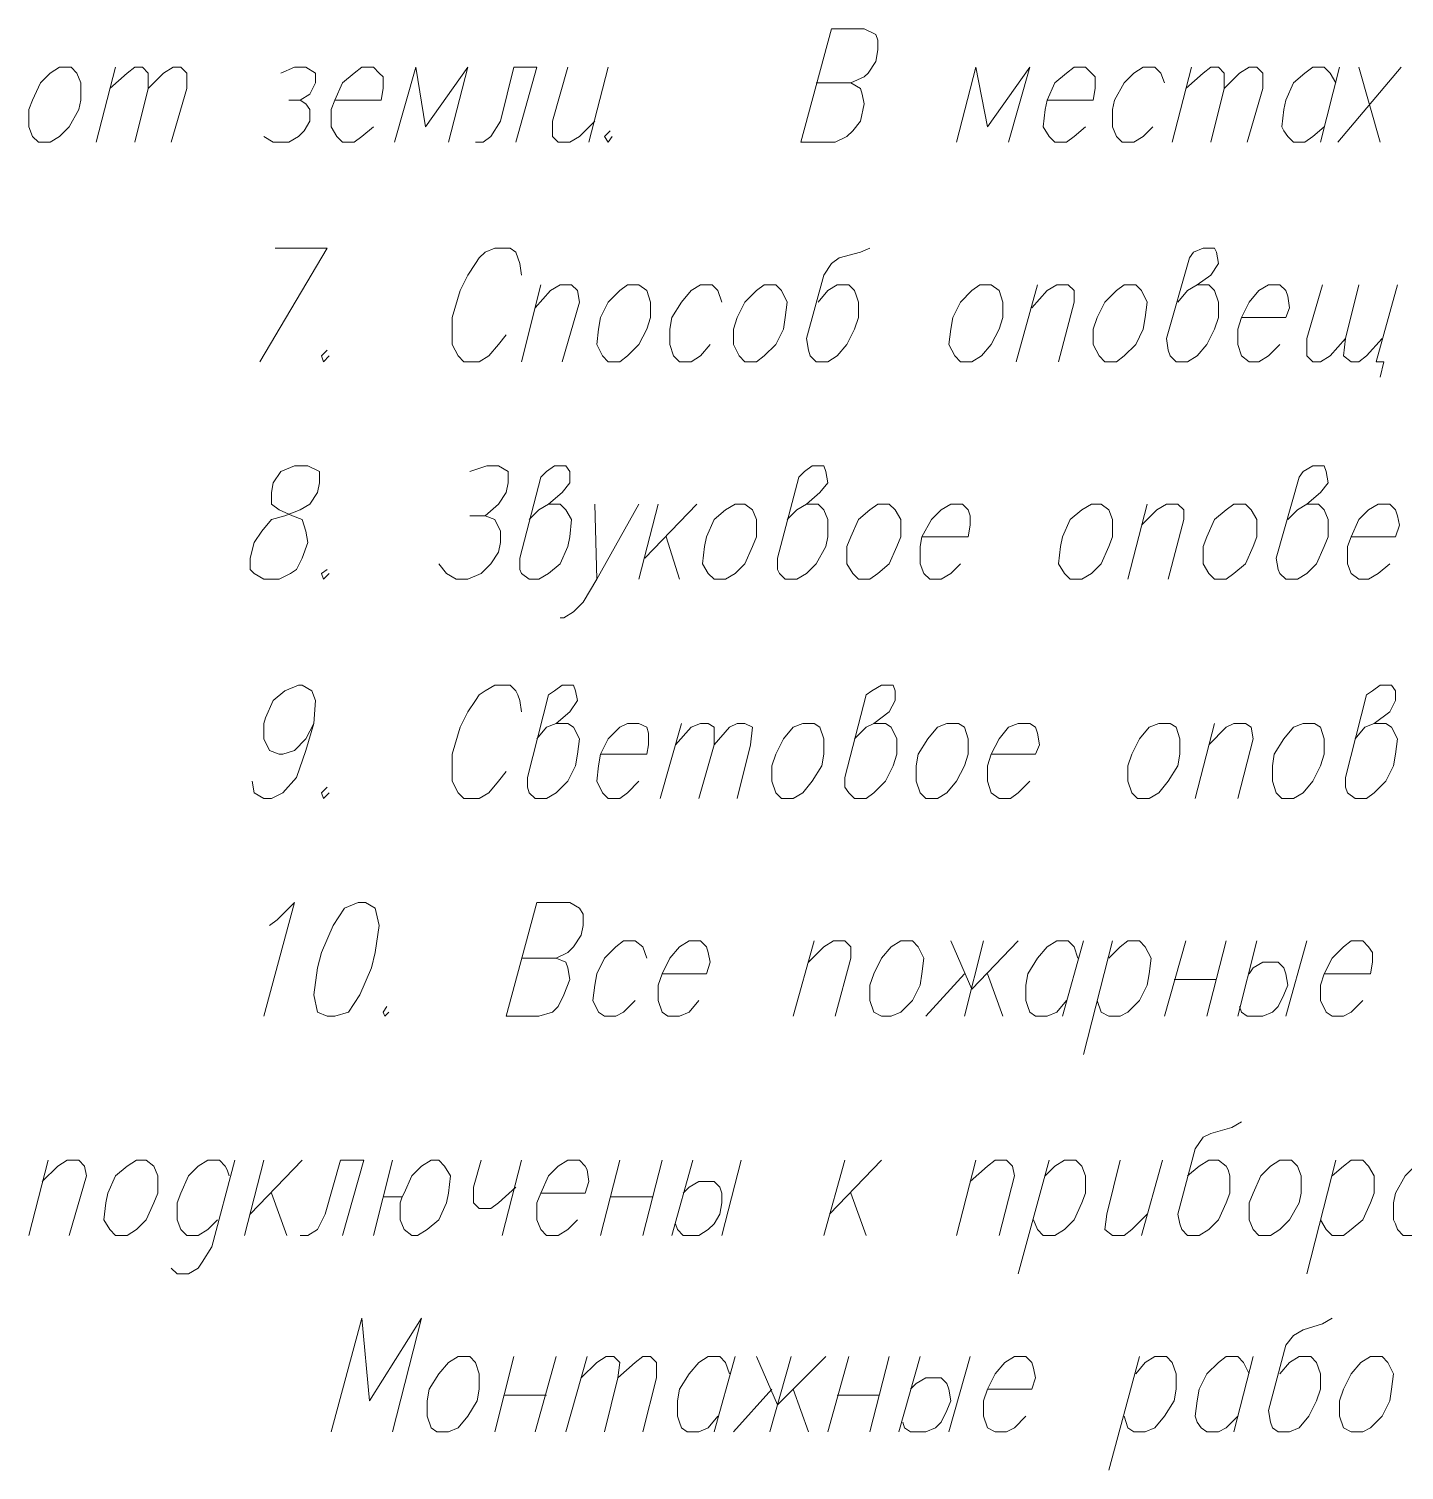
# Model space of a CAD drawing. Header units: millimetres. Extents: x 2185 to 4647, y 1259 to 2456.
# Drawn here: x 4005.74 to 4020.87, y 2349.98 to 2365.84 of the extents above; entities that cross this region are included whole.
import ezdxf

# ---------------------------------------------------------------- set-up
doc = ezdxf.new("R2010")
doc.units = ezdxf.units.MM
doc.layers.add('PDF _текст', color=7, linetype='Continuous')

msp = doc.modelspace()

# ---------------------------------------------------------------- linework, layer by layer
at = {"layer": 'PDF _текст', "lineweight": 20}
for points in [[(4014.783, 2365.244), (4014.931, 2365.307), (4014.973, 2365.35), (4015.058, 2365.477), (4015.079, 2365.604), (4015.079, 2365.71), (4015.058, 2365.773), (4014.931, 2365.837), (4014.571, 2365.837), (4014.232, 2364.588), (4014.613, 2364.588), (4014.74, 2364.651), (4014.804, 2364.715), (4014.889, 2364.821), (4014.931, 2365.011), (4014.91, 2365.117), (4014.889, 2365.18), (4014.783, 2365.244), (4014.402, 2365.244)], [(4006.697, 2365.413), (4006.485, 2364.588)], [(4006.633, 2365.18), (4006.824, 2365.35), (4006.908, 2365.413), (4006.993, 2365.413), (4007.056, 2365.35), (4007.056, 2365.18), (4006.908, 2364.588)], [(4007.056, 2365.18), (4007.226, 2365.35), (4007.332, 2365.413), (4007.416, 2365.413), (4007.48, 2365.35), (4007.48, 2365.18), (4007.31, 2364.588)], [(4008.517, 2365.35), (4008.665, 2365.413), (4008.792, 2365.413), (4008.898, 2365.35), (4008.898, 2365.244), (4008.835, 2365.117), (4008.729, 2365.053), (4008.602, 2365.053)], [(4009.11, 2365.053), (4009.618, 2365.053), (4009.639, 2365.18), (4009.639, 2365.307), (4009.597, 2365.35), (4009.533, 2365.413), (4009.406, 2365.413), (4009.321, 2365.35), (4009.194, 2365.244), (4009.11, 2365.053), (4009.067, 2364.948), (4009.067, 2364.757), (4009.131, 2364.651), (4009.194, 2364.588), (4009.321, 2364.588), (4009.406, 2364.651), (4009.533, 2364.757)], [(4010.359, 2364.588), (4010.57, 2365.413), (4010.105, 2364.757), (4009.999, 2365.413), (4009.766, 2364.588)], [(4011.1, 2364.588), (4011.332, 2365.413), (4011.078, 2365.413), (4010.93, 2364.821), (4010.824, 2364.651), (4010.74, 2364.588), (4010.655, 2364.588)], [(4011.671, 2365.413), (4011.502, 2364.821), (4011.502, 2364.651), (4011.565, 2364.588), (4011.692, 2364.588), (4011.798, 2364.651), (4011.967, 2364.821)], [(4012.116, 2365.413), (4011.904, 2364.588)], [(4016.519, 2364.588), (4016.751, 2365.413), (4016.286, 2364.757), (4016.159, 2365.413), (4015.947, 2364.588)], [(4016.942, 2365.053), (4017.45, 2365.053), (4017.471, 2365.18), (4017.471, 2365.307), (4017.429, 2365.35), (4017.365, 2365.413), (4017.238, 2365.413), (4017.154, 2365.35), (4017.027, 2365.244), (4016.942, 2365.053), (4016.921, 2364.948), (4016.9, 2364.757), (4016.963, 2364.651), (4017.027, 2364.588), (4017.154, 2364.588), (4017.238, 2364.651), (4017.365, 2364.757)], [(4018.233, 2365.244), (4018.191, 2365.35), (4018.127, 2365.413), (4018, 2365.413), (4017.894, 2365.35), (4017.789, 2365.244), (4017.683, 2365.053), (4017.662, 2364.948), (4017.662, 2364.757), (4017.704, 2364.651), (4017.767, 2364.588), (4017.894, 2364.588), (4018, 2364.651), (4018.106, 2364.757)], [(4018.53, 2365.413), (4018.318, 2364.588)], [(4018.466, 2365.18), (4018.657, 2365.35), (4018.741, 2365.413), (4018.826, 2365.413), (4018.889, 2365.35), (4018.889, 2365.18), (4018.741, 2364.588)], [(4018.889, 2365.18), (4019.059, 2365.35), (4019.165, 2365.413), (4019.249, 2365.413), (4019.313, 2365.35), (4019.313, 2365.18), (4019.143, 2364.588)], [(4019.99, 2364.757), (4019.863, 2364.651), (4019.778, 2364.588), (4019.651, 2364.588), (4019.588, 2364.651), (4019.546, 2364.715), (4019.524, 2364.757), (4019.546, 2364.948), (4019.567, 2365.053), (4019.651, 2365.244), (4019.778, 2365.35), (4019.863, 2365.413), (4019.99, 2365.413), (4020.054, 2365.35), (4020.117, 2365.244)], [(4020.159, 2365.413), (4019.948, 2364.588)], [(4020.837, 2365.413), (4020.138, 2364.588)], [(4020.371, 2365.413), (4020.604, 2364.588)], [(4008.729, 2365.053), (4008.792, 2365.011), (4008.835, 2364.948), (4008.835, 2364.821), (4008.771, 2364.715), (4008.708, 2364.651), (4008.602, 2364.588), (4008.432, 2364.588), (4008.327, 2364.651)], [(4012.137, 2364.715), (4012.073, 2364.651), (4012.116, 2364.588), (4012.158, 2364.651)], [(4008.454, 2363.423), (4009.025, 2363.423), (4008.284, 2362.175)], [(4011.163, 2363.127), (4011.142, 2363.254), (4011.121, 2363.318), (4011.1, 2363.381), (4011.036, 2363.423), (4010.867, 2363.423), (4010.761, 2363.381), (4010.697, 2363.318), (4010.655, 2363.254), (4010.57, 2363.127), (4010.486, 2362.958), (4010.401, 2362.661), (4010.401, 2362.471), (4010.401, 2362.365), (4010.465, 2362.238), (4010.528, 2362.175), (4010.697, 2362.175), (4010.803, 2362.238), (4010.909, 2362.365), (4010.994, 2362.471)], [(4014.994, 2363.423), (4014.889, 2363.381), (4014.656, 2363.318), (4014.571, 2363.254), (4014.486, 2363.127), (4014.296, 2362.429), (4014.317, 2362.302), (4014.338, 2362.238), (4014.402, 2362.175), (4014.529, 2362.175), (4014.635, 2362.238), (4014.74, 2362.365), (4014.825, 2362.534), (4014.867, 2362.661), (4014.867, 2362.831), (4014.846, 2362.894), (4014.825, 2362.958), (4014.762, 2363.021), (4014.635, 2363.021), (4014.529, 2362.958), (4014.423, 2362.831)], [(4018.381, 2362.831), (4018.487, 2362.958), (4018.593, 2363.021), (4018.741, 2363.127), (4018.826, 2363.254), (4018.805, 2363.381), (4018.784, 2363.423), (4018.657, 2363.423), (4018.551, 2363.381), (4018.508, 2363.318), (4018.254, 2362.429), (4018.275, 2362.302), (4018.297, 2362.238), (4018.36, 2362.175), (4018.487, 2362.175), (4018.593, 2362.238), (4018.699, 2362.365), (4018.784, 2362.534), (4018.826, 2362.661), (4018.826, 2362.831), (4018.784, 2362.958), (4018.72, 2363.021), (4018.593, 2363.021)], [(4011.375, 2363.021), (4011.163, 2362.175)], [(4011.311, 2362.767), (4011.481, 2362.958), (4011.586, 2363.021), (4011.713, 2363.021), (4011.777, 2362.958), (4011.798, 2362.831), (4011.608, 2362.175)], [(4013.365, 2362.831), (4013.322, 2362.958), (4013.259, 2363.021), (4013.132, 2363.021), (4013.026, 2362.958), (4012.92, 2362.831), (4012.814, 2362.661), (4012.793, 2362.534), (4012.793, 2362.365), (4012.835, 2362.238), (4012.899, 2362.175), (4013.026, 2362.175), (4013.132, 2362.238), (4013.238, 2362.365)], [(4016.836, 2363.021), (4016.603, 2362.175)], [(4016.773, 2362.767), (4016.942, 2362.958), (4017.048, 2363.021), (4017.175, 2363.021), (4017.238, 2362.958), (4017.238, 2362.831), (4017.069, 2362.175)], [(4019.08, 2362.661), (4019.567, 2362.661), (4019.609, 2362.767), (4019.588, 2362.894), (4019.567, 2362.958), (4019.503, 2363.021), (4019.376, 2363.021), (4019.27, 2362.958), (4019.165, 2362.831), (4019.08, 2362.661), (4019.038, 2362.534), (4019.038, 2362.365), (4019.08, 2362.238), (4019.165, 2362.175), (4019.27, 2362.175), (4019.376, 2362.238), (4019.503, 2362.365)], [(4020.223, 2362.429), (4020.054, 2362.238), (4019.948, 2362.175), (4019.863, 2362.175), (4019.8, 2362.238), (4019.8, 2362.429), (4019.969, 2363.021)], [(4020.625, 2362.429), (4020.456, 2362.238), (4020.371, 2362.175), (4020.286, 2362.175), (4020.202, 2362.238), (4020.223, 2362.429), (4020.371, 2363.021)], [(4020.794, 2363.021), (4020.562, 2362.175), (4020.646, 2362.175), (4020.604, 2362.005)], [(4009.025, 2362.302), (4008.962, 2362.238), (4008.983, 2362.175), (4009.046, 2362.238)], [(4010.592, 2360.968), (4010.782, 2361.031), (4010.909, 2361.031), (4011.015, 2360.968), (4011.015, 2360.841), (4010.994, 2360.735), (4010.909, 2360.608), (4010.761, 2360.481), (4010.867, 2360.439), (4010.93, 2360.312), (4010.93, 2360.185), (4010.909, 2360.079), (4010.824, 2359.952), (4010.719, 2359.846), (4010.57, 2359.783), (4010.443, 2359.783), (4010.337, 2359.846), (4010.253, 2359.952)], [(4011.248, 2360.439), (4011.354, 2360.545), (4011.459, 2360.608), (4011.608, 2360.735), (4011.692, 2360.841), (4011.692, 2360.968), (4011.65, 2361.031), (4011.523, 2361.031), (4011.438, 2360.968), (4011.375, 2360.904), (4011.142, 2360.015), (4011.142, 2359.888), (4011.163, 2359.846), (4011.248, 2359.783), (4011.354, 2359.783), (4011.459, 2359.846), (4011.586, 2359.952), (4011.671, 2360.142), (4011.692, 2360.248), (4011.713, 2360.439), (4011.65, 2360.545), (4011.586, 2360.608), (4011.459, 2360.608)], [(4014.084, 2360.439), (4014.19, 2360.545), (4014.296, 2360.608), (4014.444, 2360.735), (4014.529, 2360.841), (4014.508, 2360.968), (4014.486, 2361.031), (4014.359, 2361.031), (4014.275, 2360.968), (4014.211, 2360.904), (4013.978, 2360.015), (4013.978, 2359.888), (4014, 2359.846), (4014.063, 2359.783), (4014.19, 2359.783), (4014.296, 2359.846), (4014.402, 2359.952), (4014.508, 2360.142), (4014.529, 2360.248), (4014.529, 2360.439), (4014.486, 2360.545), (4014.423, 2360.608), (4014.296, 2360.608)], [(4019.588, 2360.439), (4019.694, 2360.545), (4019.8, 2360.608), (4019.948, 2360.735), (4020.032, 2360.841), (4020.011, 2360.968), (4019.99, 2361.031), (4019.863, 2361.031), (4019.757, 2360.968), (4019.715, 2360.904), (4019.461, 2360.015), (4019.482, 2359.888), (4019.503, 2359.846), (4019.567, 2359.783), (4019.694, 2359.783), (4019.8, 2359.846), (4019.905, 2359.952), (4019.99, 2360.142), (4020.032, 2360.248), (4020.032, 2360.439), (4019.99, 2360.545), (4019.927, 2360.608), (4019.8, 2360.608)], [(4010.761, 2360.481), (4010.592, 2360.481)], [(4011.967, 2360.608), (4011.989, 2359.783), (4012.454, 2360.608)], [(4012.666, 2360.608), (4012.454, 2359.783)], [(4013.089, 2360.608), (4012.518, 2360.015)], [(4015.566, 2360.248), (4016.074, 2360.248), (4016.095, 2360.375), (4016.095, 2360.481), (4016.074, 2360.545), (4016.011, 2360.608), (4015.884, 2360.608), (4015.778, 2360.545), (4015.672, 2360.439), (4015.566, 2360.248), (4015.545, 2360.142), (4015.545, 2359.952), (4015.587, 2359.846), (4015.651, 2359.783), (4015.778, 2359.783), (4015.884, 2359.846), (4015.989, 2359.952)], [(4018.043, 2360.608), (4017.831, 2359.783)], [(4017.979, 2360.375), (4018.148, 2360.545), (4018.254, 2360.608), (4018.381, 2360.608), (4018.445, 2360.545), (4018.445, 2360.439), (4018.275, 2359.783)], [(4020.286, 2360.248), (4020.773, 2360.248), (4020.816, 2360.375), (4020.794, 2360.481), (4020.773, 2360.545), (4020.71, 2360.608), (4020.583, 2360.608), (4020.477, 2360.545), (4020.371, 2360.439), (4020.286, 2360.248), (4020.244, 2360.142), (4020.244, 2359.952), (4020.286, 2359.846), (4020.371, 2359.783), (4020.477, 2359.783), (4020.583, 2359.846), (4020.71, 2359.952)], [(4012.751, 2360.248), (4012.899, 2359.783)], [(4009.025, 2359.888), (4008.962, 2359.846), (4008.983, 2359.783), (4009.046, 2359.846)], [(4011.989, 2359.783), (4011.84, 2359.529), (4011.735, 2359.423), (4011.629, 2359.359), (4011.586, 2359.359)], [(4008.877, 2358.195), (4008.792, 2358.026), (4008.665, 2357.899), (4008.538, 2357.856), (4008.496, 2357.856), (4008.39, 2357.899), (4008.327, 2358.026), (4008.327, 2358.195), (4008.348, 2358.258), (4008.432, 2358.449), (4008.559, 2358.555), (4008.708, 2358.618), (4008.75, 2358.618), (4008.856, 2358.555), (4008.898, 2358.449), (4008.877, 2358.195), (4008.792, 2357.899), (4008.686, 2357.602), (4008.538, 2357.433), (4008.411, 2357.369), (4008.327, 2357.369), (4008.221, 2357.433), (4008.2, 2357.56)], [(4011.163, 2358.322), (4011.142, 2358.449), (4011.121, 2358.512), (4011.1, 2358.555), (4011.036, 2358.618), (4010.867, 2358.618), (4010.761, 2358.555), (4010.697, 2358.512), (4010.655, 2358.449), (4010.57, 2358.322), (4010.486, 2358.153), (4010.401, 2357.856), (4010.401, 2357.666), (4010.401, 2357.56), (4010.465, 2357.433), (4010.528, 2357.369), (4010.697, 2357.369), (4010.803, 2357.433), (4010.909, 2357.56), (4010.994, 2357.666)], [(4011.332, 2358.026), (4011.438, 2358.153), (4011.544, 2358.195), (4011.692, 2358.322), (4011.777, 2358.449), (4011.756, 2358.555), (4011.735, 2358.618), (4011.608, 2358.618), (4011.523, 2358.555), (4011.459, 2358.512), (4011.227, 2357.602), (4011.227, 2357.496), (4011.248, 2357.433), (4011.311, 2357.369), (4011.438, 2357.369), (4011.544, 2357.433), (4011.671, 2357.56), (4011.756, 2357.729), (4011.777, 2357.856), (4011.798, 2358.026), (4011.735, 2358.153), (4011.671, 2358.195), (4011.544, 2358.195)], [(4014.825, 2358.026), (4014.952, 2358.153), (4015.037, 2358.195), (4015.206, 2358.322), (4015.27, 2358.449), (4015.27, 2358.555), (4015.248, 2358.618), (4015.121, 2358.618), (4015.016, 2358.555), (4014.952, 2358.512), (4014.719, 2357.602), (4014.719, 2357.496), (4014.762, 2357.433), (4014.825, 2357.369), (4014.952, 2357.369), (4015.037, 2357.433), (4015.164, 2357.56), (4015.248, 2357.729), (4015.291, 2357.856), (4015.291, 2358.026), (4015.227, 2358.153), (4015.164, 2358.195), (4015.037, 2358.195)], [(4020.329, 2358.026), (4020.435, 2358.153), (4020.54, 2358.195), (4020.71, 2358.322), (4020.773, 2358.449), (4020.773, 2358.555), (4020.731, 2358.618), (4020.604, 2358.618), (4020.519, 2358.555), (4020.456, 2358.512), (4020.223, 2357.602), (4020.223, 2357.496), (4020.244, 2357.433), (4020.329, 2357.369), (4020.456, 2357.369), (4020.54, 2357.433), (4020.667, 2357.56), (4020.752, 2357.729), (4020.773, 2357.856), (4020.794, 2358.026), (4020.731, 2358.153), (4020.667, 2358.195), (4020.54, 2358.195)], [(4012.031, 2357.856), (4012.539, 2357.856), (4012.56, 2357.962), (4012.56, 2358.089), (4012.539, 2358.153), (4012.454, 2358.195), (4012.327, 2358.195), (4012.243, 2358.153), (4012.116, 2358.026), (4012.031, 2357.856), (4012.01, 2357.729), (4011.989, 2357.56), (4012.052, 2357.433), (4012.116, 2357.369), (4012.243, 2357.369), (4012.327, 2357.433), (4012.454, 2357.56)], [(4012.92, 2358.195), (4012.687, 2357.369)], [(4012.856, 2357.962), (4013.026, 2358.153), (4013.132, 2358.195), (4013.216, 2358.195), (4013.28, 2358.153), (4013.28, 2357.962), (4013.111, 2357.369)], [(4013.28, 2357.962), (4013.449, 2358.153), (4013.534, 2358.195), (4013.619, 2358.195), (4013.703, 2358.153), (4013.682, 2357.962), (4013.534, 2357.369)], [(4016.328, 2357.856), (4016.815, 2357.856), (4016.857, 2357.962), (4016.836, 2358.089), (4016.815, 2358.153), (4016.751, 2358.195), (4016.624, 2358.195), (4016.519, 2358.153), (4016.413, 2358.026), (4016.328, 2357.856), (4016.286, 2357.729), (4016.286, 2357.56), (4016.328, 2357.433), (4016.413, 2357.369), (4016.54, 2357.369), (4016.624, 2357.433), (4016.751, 2357.56)], [(4018.784, 2358.195), (4018.572, 2357.369)], [(4018.72, 2357.962), (4018.911, 2358.153), (4018.995, 2358.195), (4019.122, 2358.195), (4019.186, 2358.153), (4019.207, 2358.026), (4019.038, 2357.369)], [(4009.025, 2357.496), (4008.962, 2357.433), (4008.983, 2357.369), (4009.046, 2357.433)], [(4008.39, 2355.972), (4008.475, 2356.036), (4008.665, 2356.226), (4008.327, 2354.977)], [(4011.544, 2355.612), (4011.671, 2355.676), (4011.735, 2355.739), (4011.819, 2355.866), (4011.84, 2355.972), (4011.84, 2356.099), (4011.798, 2356.163), (4011.692, 2356.226), (4011.332, 2356.226), (4010.994, 2354.977), (4011.354, 2354.977), (4011.502, 2355.02), (4011.565, 2355.083), (4011.629, 2355.21), (4011.692, 2355.38), (4011.671, 2355.507), (4011.65, 2355.57), (4011.544, 2355.612), (4011.163, 2355.612)], [(4012.539, 2355.612), (4012.497, 2355.739), (4012.412, 2355.803), (4012.285, 2355.803), (4012.2, 2355.739), (4012.073, 2355.612), (4011.989, 2355.443), (4011.967, 2355.316), (4011.946, 2355.147), (4012.01, 2355.02), (4012.073, 2354.977), (4012.2, 2354.977), (4012.285, 2355.02), (4012.412, 2355.147)], [(4012.708, 2355.443), (4013.195, 2355.443), (4013.238, 2355.57), (4013.216, 2355.676), (4013.195, 2355.739), (4013.132, 2355.803), (4013.005, 2355.803), (4012.899, 2355.739), (4012.793, 2355.612), (4012.708, 2355.443), (4012.666, 2355.316), (4012.666, 2355.147), (4012.708, 2355.02), (4012.772, 2354.977), (4012.899, 2354.977), (4013.005, 2355.02), (4013.111, 2355.147)], [(4014.381, 2355.803), (4014.148, 2354.977)], [(4014.317, 2355.57), (4014.486, 2355.739), (4014.592, 2355.803), (4014.719, 2355.803), (4014.783, 2355.739), (4014.783, 2355.612), (4014.613, 2354.977)], [(4016.624, 2355.803), (4016.116, 2355.274), (4015.884, 2355.803)], [(4016.243, 2355.803), (4016.032, 2354.977)], [(4017.154, 2355.147), (4017.048, 2355.02), (4016.942, 2354.977), (4016.815, 2354.977), (4016.751, 2355.02), (4016.73, 2355.083), (4016.709, 2355.147), (4016.709, 2355.316), (4016.73, 2355.443), (4016.836, 2355.612), (4016.942, 2355.739), (4017.048, 2355.803), (4017.175, 2355.803), (4017.238, 2355.739), (4017.281, 2355.612)], [(4017.344, 2355.803), (4017.111, 2354.977)], [(4017.662, 2355.803), (4017.344, 2354.554)], [(4017.619, 2355.612), (4017.746, 2355.739), (4017.831, 2355.803), (4017.958, 2355.803), (4018.021, 2355.739), (4018.085, 2355.612), (4018.064, 2355.443), (4018.043, 2355.316), (4017.958, 2355.147), (4017.831, 2355.02), (4017.746, 2354.977), (4017.619, 2354.977), (4017.535, 2355.02), (4017.492, 2355.147)], [(4018.466, 2355.803), (4018.233, 2354.977)], [(4018.911, 2355.803), (4018.699, 2354.977)], [(4019.249, 2355.803), (4019.038, 2354.977)], [(4019.8, 2355.803), (4019.567, 2354.977)], [(4019.99, 2355.443), (4020.498, 2355.443), (4020.519, 2355.57), (4020.519, 2355.676), (4020.477, 2355.739), (4020.413, 2355.803), (4020.286, 2355.803), (4020.202, 2355.739), (4020.075, 2355.612), (4019.99, 2355.443), (4019.948, 2355.316), (4019.948, 2355.147), (4020.011, 2355.02), (4020.075, 2354.977), (4020.202, 2354.977), (4020.286, 2355.02), (4020.413, 2355.147)], [(4019.165, 2355.443), (4019.207, 2355.507), (4019.313, 2355.57), (4019.44, 2355.57), (4019.482, 2355.57), (4019.546, 2355.507), (4019.567, 2355.443), (4019.588, 2355.316), (4019.546, 2355.21), (4019.482, 2355.083), (4019.419, 2355.02), (4019.313, 2354.977), (4019.143, 2354.977), (4019.08, 2355.02), (4019.059, 2355.083)], [(4015.608, 2354.977), (4016.032, 2355.443)], [(4016.286, 2355.443), (4016.455, 2354.977)], [(4018.339, 2355.38), (4018.805, 2355.38)], [(4009.681, 2355.083), (4009.639, 2355.02), (4009.66, 2354.977), (4009.702, 2355.02)], [(4019.08, 2353.813), (4018.974, 2353.75), (4018.741, 2353.686), (4018.657, 2353.644), (4018.572, 2353.517), (4018.381, 2352.797), (4018.403, 2352.691), (4018.424, 2352.628), (4018.487, 2352.564), (4018.614, 2352.564), (4018.72, 2352.628), (4018.826, 2352.734), (4018.911, 2352.924), (4018.953, 2353.03), (4018.953, 2353.22), (4018.932, 2353.284), (4018.911, 2353.326), (4018.826, 2353.39), (4018.72, 2353.39), (4018.614, 2353.326), (4018.487, 2353.22)], [(4005.956, 2353.39), (4005.744, 2352.564)], [(4005.892, 2353.157), (4006.062, 2353.326), (4006.167, 2353.39), (4006.294, 2353.39), (4006.358, 2353.326), (4006.379, 2353.22), (4006.189, 2352.564)], [(4008.009, 2353.39), (4007.755, 2352.437), (4007.649, 2352.268), (4007.607, 2352.204), (4007.501, 2352.141), (4007.374, 2352.141), (4007.31, 2352.204)], [(4007.946, 2353.22), (4007.924, 2353.284), (4007.903, 2353.326), (4007.84, 2353.39), (4007.713, 2353.39), (4007.607, 2353.326), (4007.501, 2353.22), (4007.416, 2353.03), (4007.374, 2352.924), (4007.374, 2352.734), (4007.416, 2352.628), (4007.48, 2352.564), (4007.607, 2352.564), (4007.713, 2352.628), (4007.819, 2352.734)], [(4008.327, 2353.39), (4008.115, 2352.564)], [(4008.75, 2353.39), (4008.178, 2352.797)], [(4009.194, 2352.564), (4009.427, 2353.39), (4009.173, 2353.39), (4009.004, 2352.797), (4008.919, 2352.628), (4008.813, 2352.564), (4008.729, 2352.564)], [(4009.745, 2353.39), (4009.533, 2352.564)], [(4009.639, 2352.988), (4009.851, 2352.988), (4009.872, 2353.03), (4009.956, 2353.22), (4010.062, 2353.326), (4010.168, 2353.39), (4010.253, 2353.39), (4010.316, 2353.326), (4010.38, 2353.22), (4010.359, 2353.03), (4010.337, 2352.924), (4010.253, 2352.734), (4010.126, 2352.628), (4010.02, 2352.564), (4009.956, 2352.564), (4009.872, 2352.628), (4009.829, 2352.734), (4009.829, 2352.924), (4009.851, 2352.988)], [(4010.719, 2353.39), (4010.634, 2353.093), (4010.634, 2352.924), (4010.697, 2352.861), (4010.824, 2352.861), (4010.909, 2352.924), (4011.1, 2353.093)], [(4011.163, 2353.39), (4010.951, 2352.564)], [(4011.375, 2353.03), (4011.862, 2353.03), (4011.904, 2353.157), (4011.883, 2353.284), (4011.862, 2353.326), (4011.798, 2353.39), (4011.671, 2353.39), (4011.565, 2353.326), (4011.459, 2353.22), (4011.375, 2353.03), (4011.332, 2352.924), (4011.332, 2352.734), (4011.375, 2352.628), (4011.438, 2352.564), (4011.565, 2352.564), (4011.671, 2352.628), (4011.777, 2352.734)], [(4012.243, 2353.39), (4012.031, 2352.564)], [(4012.708, 2353.39), (4012.497, 2352.564)], [(4013.047, 2353.39), (4012.814, 2352.564)], [(4013.576, 2353.39), (4013.365, 2352.564)], [(4014.719, 2353.39), (4014.486, 2352.564)], [(4015.121, 2353.39), (4014.55, 2352.797)], [(4016.159, 2353.39), (4015.947, 2352.564)], [(4016.095, 2353.157), (4016.286, 2353.326), (4016.37, 2353.39), (4016.497, 2353.39), (4016.561, 2353.326), (4016.582, 2353.22), (4016.413, 2352.564)], [(4016.963, 2353.39), (4016.624, 2352.141)], [(4016.921, 2353.22), (4017.027, 2353.326), (4017.132, 2353.39), (4017.259, 2353.39), (4017.323, 2353.326), (4017.365, 2353.22), (4017.365, 2353.03), (4017.323, 2352.924), (4017.238, 2352.734), (4017.132, 2352.628), (4017.027, 2352.564), (4016.9, 2352.564), (4016.836, 2352.628), (4016.794, 2352.734)], [(4017.746, 2353.39), (4017.598, 2352.797), (4017.577, 2352.628), (4017.662, 2352.564), (4017.789, 2352.564), (4017.873, 2352.628), (4018.043, 2352.797)], [(4018.212, 2353.39), (4017.979, 2352.564)], [(4020.117, 2353.39), (4019.8, 2352.141)], [(4020.075, 2353.22), (4020.202, 2353.326), (4020.286, 2353.39), (4020.413, 2353.39), (4020.477, 2353.326), (4020.54, 2353.22), (4020.54, 2353.03), (4020.498, 2352.924), (4020.413, 2352.734), (4020.286, 2352.628), (4020.202, 2352.564), (4020.075, 2352.564), (4020.011, 2352.628), (4019.948, 2352.734)], [(4021.197, 2352.734), (4021.091, 2352.628), (4020.985, 2352.564), (4020.858, 2352.564), (4020.794, 2352.628), (4020.773, 2352.691), (4020.752, 2352.734), (4020.752, 2352.924), (4020.773, 2353.03), (4020.879, 2353.22), (4020.985, 2353.326), (4021.091, 2353.39), (4021.218, 2353.39), (4021.281, 2353.326), (4021.324, 2353.22)], [(4008.411, 2353.03), (4008.581, 2352.564)], [(4012.941, 2353.03), (4013.005, 2353.093), (4013.111, 2353.157), (4013.238, 2353.157), (4013.28, 2353.157), (4013.343, 2353.093), (4013.365, 2353.03), (4013.365, 2352.924), (4013.343, 2352.797), (4013.28, 2352.691), (4013.216, 2352.628), (4013.111, 2352.564), (4012.941, 2352.564), (4012.878, 2352.628), (4012.856, 2352.691)], [(4014.783, 2353.03), (4014.952, 2352.564)], [(4012.137, 2352.988), (4012.602, 2352.988)], [(4009.745, 2350.405), (4010.062, 2351.654), (4009.491, 2350.744), (4009.406, 2351.654), (4009.067, 2350.405)], [(4020.075, 2351.654), (4019.969, 2351.591), (4019.757, 2351.527), (4019.651, 2351.463), (4019.567, 2351.358), (4019.376, 2350.638), (4019.397, 2350.511), (4019.419, 2350.447), (4019.482, 2350.405), (4019.609, 2350.405), (4019.715, 2350.447), (4019.821, 2350.574), (4019.905, 2350.744), (4019.948, 2350.871), (4019.948, 2351.04), (4019.927, 2351.104), (4019.905, 2351.167), (4019.842, 2351.231), (4019.715, 2351.231), (4019.609, 2351.167), (4019.503, 2351.04)], [(4011.078, 2351.231), (4010.867, 2350.405)], [(4011.544, 2351.231), (4011.311, 2350.405)], [(4011.883, 2351.231), (4011.65, 2350.405)], [(4011.819, 2350.998), (4011.989, 2351.167), (4012.094, 2351.231), (4012.179, 2351.231), (4012.243, 2351.167), (4012.221, 2350.998), (4012.073, 2350.405)], [(4012.221, 2350.998), (4012.412, 2351.167), (4012.497, 2351.231), (4012.581, 2351.231), (4012.645, 2351.167), (4012.645, 2350.998), (4012.497, 2350.405)], [(4013.322, 2350.574), (4013.216, 2350.447), (4013.111, 2350.405), (4012.983, 2350.405), (4012.92, 2350.447), (4012.899, 2350.511), (4012.878, 2350.574), (4012.878, 2350.744), (4012.899, 2350.871), (4013.005, 2351.04), (4013.111, 2351.167), (4013.216, 2351.231), (4013.343, 2351.231), (4013.407, 2351.167), (4013.449, 2351.04)], [(4013.513, 2351.231), (4013.28, 2350.405)], [(4014.508, 2351.231), (4013.978, 2350.701), (4013.746, 2351.231)], [(4014.127, 2351.231), (4013.894, 2350.405)], [(4014.762, 2351.231), (4014.529, 2350.405)], [(4015.206, 2351.231), (4014.994, 2350.405)], [(4015.545, 2351.231), (4015.312, 2350.405)], [(4016.095, 2351.231), (4015.862, 2350.405)], [(4016.286, 2350.871), (4016.773, 2350.871), (4016.815, 2350.998), (4016.794, 2351.104), (4016.773, 2351.167), (4016.709, 2351.231), (4016.582, 2351.231), (4016.476, 2351.167), (4016.37, 2351.04), (4016.286, 2350.871), (4016.243, 2350.744), (4016.243, 2350.574), (4016.286, 2350.447), (4016.37, 2350.405), (4016.497, 2350.405), (4016.582, 2350.447), (4016.709, 2350.574)], [(4017.958, 2351.231), (4017.619, 2349.982)], [(4017.916, 2351.04), (4018.021, 2351.167), (4018.127, 2351.231), (4018.254, 2351.231), (4018.318, 2351.167), (4018.36, 2351.04), (4018.36, 2350.871), (4018.339, 2350.744), (4018.233, 2350.574), (4018.127, 2350.447), (4018.021, 2350.405), (4017.894, 2350.405), (4017.831, 2350.447), (4017.789, 2350.574)], [(4019.038, 2350.574), (4018.911, 2350.447), (4018.826, 2350.405), (4018.699, 2350.405), (4018.635, 2350.447), (4018.593, 2350.511), (4018.572, 2350.574), (4018.593, 2350.744), (4018.614, 2350.871), (4018.699, 2351.04), (4018.826, 2351.167), (4018.911, 2351.231), (4019.038, 2351.231), (4019.101, 2351.167), (4019.165, 2351.04)], [(4019.207, 2351.231), (4018.995, 2350.405)], [(4015.439, 2350.871), (4015.502, 2350.934), (4015.608, 2350.998), (4015.735, 2350.998), (4015.778, 2350.998), (4015.841, 2350.934), (4015.862, 2350.871), (4015.884, 2350.744), (4015.841, 2350.638), (4015.778, 2350.511), (4015.714, 2350.447), (4015.608, 2350.405), (4015.439, 2350.405), (4015.375, 2350.447), (4015.354, 2350.511)], [(4010.973, 2350.807), (4011.438, 2350.807)], [(4013.492, 2350.405), (4013.915, 2350.871)], [(4014.148, 2350.871), (4014.317, 2350.405)], [(4014.635, 2350.807), (4015.1, 2350.807)]]:
    msp.add_lwpolyline(points, dxfattribs=at)
for points in [[(4006.083, 2365.413), (4006.21, 2365.413), (4006.273, 2365.35), (4006.316, 2365.244), (4006.316, 2365.053), (4006.294, 2364.948), (4006.189, 2364.757), (4006.083, 2364.651), (4005.977, 2364.588), (4005.85, 2364.588), (4005.786, 2364.651), (4005.744, 2364.757), (4005.744, 2364.948), (4005.786, 2365.053), (4005.871, 2365.244), (4005.977, 2365.35)], [(4012.327, 2363.021), (4012.454, 2363.021), (4012.539, 2362.958), (4012.581, 2362.831), (4012.581, 2362.661), (4012.539, 2362.534), (4012.454, 2362.365), (4012.327, 2362.238), (4012.243, 2362.175), (4012.116, 2362.175), (4012.052, 2362.238), (4011.989, 2362.365), (4012.01, 2362.534), (4012.031, 2362.661), (4012.116, 2362.831), (4012.243, 2362.958)], [(4013.83, 2363.021), (4013.957, 2363.021), (4014.021, 2362.958), (4014.084, 2362.831), (4014.063, 2362.661), (4014.042, 2362.534), (4013.957, 2362.365), (4013.83, 2362.238), (4013.746, 2362.175), (4013.619, 2362.175), (4013.555, 2362.238), (4013.492, 2362.365), (4013.492, 2362.534), (4013.534, 2362.661), (4013.619, 2362.831), (4013.746, 2362.958)], [(4016.201, 2363.021), (4016.328, 2363.021), (4016.413, 2362.958), (4016.455, 2362.831), (4016.455, 2362.661), (4016.413, 2362.534), (4016.328, 2362.365), (4016.222, 2362.238), (4016.116, 2362.175), (4015.989, 2362.175), (4015.926, 2362.238), (4015.862, 2362.365), (4015.884, 2362.534), (4015.905, 2362.661), (4015.989, 2362.831), (4016.116, 2362.958)], [(4017.789, 2363.021), (4017.916, 2363.021), (4017.979, 2362.958), (4018.043, 2362.831), (4018.021, 2362.661), (4018, 2362.534), (4017.916, 2362.365), (4017.789, 2362.238), (4017.704, 2362.175), (4017.577, 2362.175), (4017.513, 2362.238), (4017.45, 2362.365), (4017.45, 2362.534), (4017.492, 2362.661), (4017.577, 2362.831), (4017.704, 2362.958)], [(4008.665, 2361.031), (4008.517, 2360.968), (4008.432, 2360.841), (4008.411, 2360.735), (4008.411, 2360.608), (4008.496, 2360.545), (4008.644, 2360.481), (4008.75, 2360.439), (4008.792, 2360.312), (4008.813, 2360.185), (4008.75, 2360.015), (4008.686, 2359.888), (4008.623, 2359.846), (4008.496, 2359.783), (4008.327, 2359.783), (4008.221, 2359.846), (4008.178, 2359.888), (4008.178, 2360.015), (4008.221, 2360.185), (4008.305, 2360.312), (4008.411, 2360.439), (4008.559, 2360.481), (4008.729, 2360.545), (4008.835, 2360.608), (4008.919, 2360.735), (4008.94, 2360.841), (4008.94, 2360.968), (4008.813, 2361.031)], [(4013.513, 2360.608), (4013.619, 2360.608), (4013.703, 2360.545), (4013.746, 2360.439), (4013.746, 2360.248), (4013.703, 2360.142), (4013.619, 2359.952), (4013.513, 2359.846), (4013.407, 2359.783), (4013.28, 2359.783), (4013.216, 2359.846), (4013.153, 2359.952), (4013.174, 2360.142), (4013.195, 2360.248), (4013.28, 2360.439), (4013.407, 2360.545)], [(4015.079, 2360.608), (4015.206, 2360.608), (4015.27, 2360.545), (4015.333, 2360.439), (4015.333, 2360.248), (4015.291, 2360.142), (4015.206, 2359.952), (4015.079, 2359.846), (4014.994, 2359.783), (4014.867, 2359.783), (4014.804, 2359.846), (4014.74, 2359.952), (4014.74, 2360.142), (4014.783, 2360.248), (4014.867, 2360.439), (4014.994, 2360.545)], [(4017.429, 2360.608), (4017.535, 2360.608), (4017.619, 2360.545), (4017.662, 2360.439), (4017.662, 2360.248), (4017.619, 2360.142), (4017.535, 2359.952), (4017.429, 2359.846), (4017.323, 2359.783), (4017.196, 2359.783), (4017.132, 2359.846), (4017.069, 2359.952), (4017.09, 2360.142), (4017.111, 2360.248), (4017.196, 2360.439), (4017.323, 2360.545)], [(4018.995, 2360.608), (4019.122, 2360.608), (4019.186, 2360.545), (4019.249, 2360.439), (4019.249, 2360.248), (4019.207, 2360.142), (4019.122, 2359.952), (4018.995, 2359.846), (4018.911, 2359.783), (4018.784, 2359.783), (4018.72, 2359.846), (4018.657, 2359.952), (4018.657, 2360.142), (4018.699, 2360.248), (4018.784, 2360.439), (4018.911, 2360.545)], [(4014.254, 2358.195), (4014.381, 2358.195), (4014.444, 2358.153), (4014.486, 2358.026), (4014.486, 2357.856), (4014.465, 2357.729), (4014.359, 2357.56), (4014.254, 2357.433), (4014.148, 2357.369), (4014.021, 2357.369), (4013.957, 2357.433), (4013.915, 2357.56), (4013.915, 2357.729), (4013.957, 2357.856), (4014.042, 2358.026), (4014.148, 2358.153)], [(4015.841, 2358.195), (4015.968, 2358.195), (4016.032, 2358.153), (4016.074, 2358.026), (4016.074, 2357.856), (4016.032, 2357.729), (4015.947, 2357.56), (4015.841, 2357.433), (4015.735, 2357.369), (4015.608, 2357.369), (4015.545, 2357.433), (4015.502, 2357.56), (4015.502, 2357.729), (4015.524, 2357.856), (4015.629, 2358.026), (4015.735, 2358.153)], [(4018.17, 2358.195), (4018.297, 2358.195), (4018.36, 2358.153), (4018.403, 2358.026), (4018.403, 2357.856), (4018.381, 2357.729), (4018.275, 2357.56), (4018.17, 2357.433), (4018.064, 2357.369), (4017.937, 2357.369), (4017.873, 2357.433), (4017.831, 2357.56), (4017.831, 2357.729), (4017.873, 2357.856), (4017.958, 2358.026), (4018.064, 2358.153)], [(4019.757, 2358.195), (4019.884, 2358.195), (4019.948, 2358.153), (4019.99, 2358.026), (4019.99, 2357.856), (4019.948, 2357.729), (4019.863, 2357.56), (4019.757, 2357.433), (4019.651, 2357.369), (4019.524, 2357.369), (4019.461, 2357.433), (4019.419, 2357.56), (4019.419, 2357.729), (4019.44, 2357.856), (4019.546, 2358.026), (4019.651, 2358.153)], [(4009.364, 2356.226), (4009.216, 2356.163), (4009.089, 2355.972), (4008.962, 2355.676), (4008.919, 2355.507), (4008.877, 2355.21), (4008.919, 2355.02), (4009.025, 2354.977), (4009.11, 2354.977), (4009.258, 2355.02), (4009.385, 2355.21), (4009.512, 2355.507), (4009.554, 2355.676), (4009.597, 2355.972), (4009.554, 2356.163), (4009.448, 2356.226)], [(4015.333, 2355.803), (4015.46, 2355.803), (4015.524, 2355.739), (4015.587, 2355.612), (4015.566, 2355.443), (4015.545, 2355.316), (4015.46, 2355.147), (4015.333, 2355.02), (4015.227, 2354.977), (4015.121, 2354.977), (4015.037, 2355.02), (4014.994, 2355.147), (4014.994, 2355.316), (4015.037, 2355.443), (4015.121, 2355.612), (4015.227, 2355.739)], [(4006.929, 2353.39), (4007.035, 2353.39), (4007.12, 2353.326), (4007.162, 2353.22), (4007.162, 2353.03), (4007.12, 2352.924), (4007.035, 2352.734), (4006.929, 2352.628), (4006.824, 2352.564), (4006.697, 2352.564), (4006.633, 2352.628), (4006.57, 2352.734), (4006.591, 2352.924), (4006.612, 2353.03), (4006.697, 2353.22), (4006.824, 2353.326)], [(4019.503, 2353.39), (4019.63, 2353.39), (4019.694, 2353.326), (4019.736, 2353.22), (4019.736, 2353.03), (4019.715, 2352.924), (4019.609, 2352.734), (4019.503, 2352.628), (4019.397, 2352.564), (4019.27, 2352.564), (4019.207, 2352.628), (4019.165, 2352.734), (4019.165, 2352.924), (4019.207, 2353.03), (4019.292, 2353.22), (4019.397, 2353.326)], [(4010.465, 2351.231), (4010.592, 2351.231), (4010.655, 2351.167), (4010.697, 2351.04), (4010.697, 2350.871), (4010.676, 2350.744), (4010.57, 2350.574), (4010.465, 2350.447), (4010.359, 2350.405), (4010.232, 2350.405), (4010.168, 2350.447), (4010.126, 2350.574), (4010.126, 2350.744), (4010.147, 2350.871), (4010.253, 2351.04), (4010.359, 2351.167)], [(4020.498, 2351.231), (4020.625, 2351.231), (4020.689, 2351.167), (4020.752, 2351.04), (4020.731, 2350.871), (4020.71, 2350.744), (4020.625, 2350.574), (4020.498, 2350.447), (4020.413, 2350.405), (4020.286, 2350.405), (4020.202, 2350.447), (4020.159, 2350.574), (4020.159, 2350.744), (4020.202, 2350.871), (4020.286, 2351.04), (4020.392, 2351.167)]]:
    msp.add_lwpolyline(points, close=True, dxfattribs=at)

doc.saveas('drawing.dxf')
